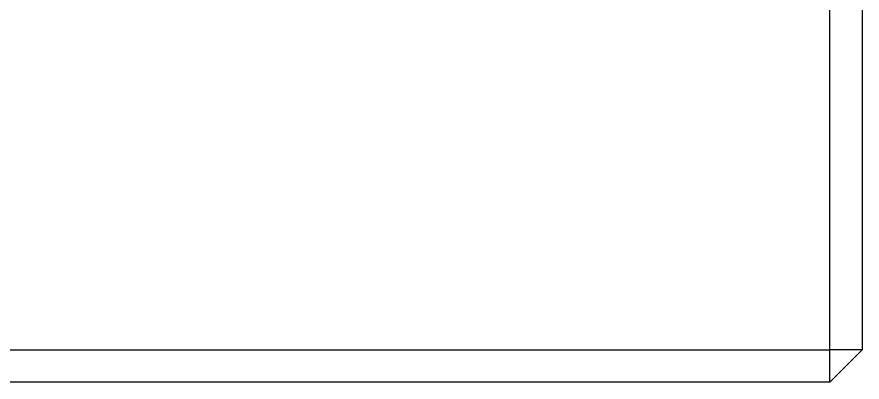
# Model space of a CAD drawing. Header units: millimetres. Extents: x 0 to 1749, y -46 to 1352.
# Drawn here: x 457.2 to 509.7, y 191.8 to 214.5 of the extents above; entities that cross this region are included whole.
import ezdxf

# ---------------------------------------------------------------- set-up
doc = ezdxf.new("R2010")
doc.units = ezdxf.units.MM
doc.layers.add('101', color=7, linetype='Continuous', true_color=0xffffff)

msp = doc.modelspace()

# ---------------------------------------------------------------- linework, layer by layer
at = {"layer": '101', "color": 7, "linetype": 'Continuous', "lineweight": 30}
for p, q in [((509.73953, 218.7981), (509.73953, 193.79535)), ((507.73953, 193.79535), (507.73953, 216.79547)), ((211.73953, 193.79535), (507.73953, 193.79535)), ((507.73953, 191.79535), (509.73953, 193.79535)), ((509.73953, 193.79535), (507.73953, 193.79535)), ((507.73953, 191.79535), (507.73953, 193.79535)), ((507.73953, 191.79535), (211.73953, 191.79535))]:
    msp.add_line(p, q, dxfattribs=at)

doc.saveas('drawing.dxf')
